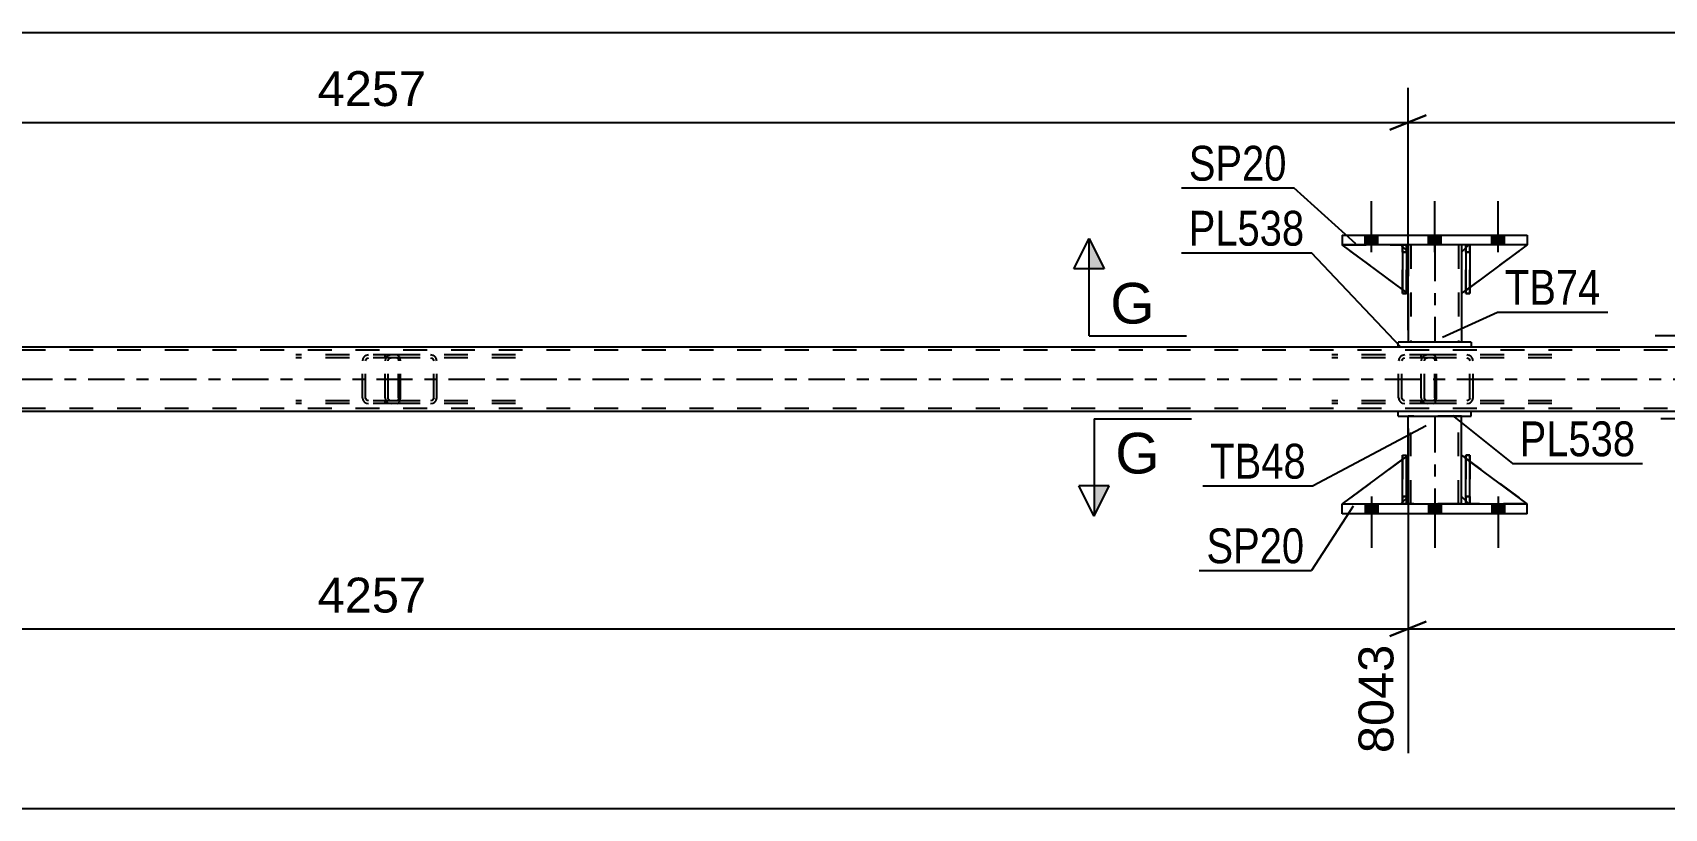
# Model space of a CAD drawing. Header units: millimetres. Extents: x 0 to 841, y 0 to 594.
# Drawn here: x 218.7 to 352.7, y 203.6 to 267.3 of the extents above; entities that cross this region are included whole.
import ezdxf

# ---------------------------------------------------------------- set-up
doc = ezdxf.new("R2010")
doc.units = ezdxf.units.MM
doc.linetypes.add('DXK_LINE_DOT2', pattern=[3.9198, 1.9599, -1.9599])
doc.linetypes.add('DXK_LINE_DOT3', pattern=[5.9187, 2.979, -0.9799, 0.9799, -0.9799])
doc.styles.add('Arial', font='ARIAL.TTF', dxfattribs={"height": 0.2})
doc.styles.add('Arial Narrow', font='ARIALN.TTF', dxfattribs={"height": 0.2})

# ---------------------------------------------------------------- blocks, each defined once
blk = doc.blocks.new('Part-317913800-4550 - 4418')
at = {"color": 2, "linetype": 'Continuous'}
for p, q in [((330.88, 241.47), (166.61, 241.47)), ((586.28, 241.47), (336.88, 241.47)), ((725.39, 236.19), (69.36, 236.19))]:
    blk.add_line(p, q, dxfattribs=at)
at = {"color": 7, "linetype": 'DXK_LINE_DOT2'}
for p, q in [((336.88, 241.47), (330.88, 241.47)), ((725.39, 241.23), (69.36, 241.23)), ((725.39, 236.43), (69.36, 236.43))]:
    blk.add_line(p, q, dxfattribs=at)
at = {"color": 7, "linetype": 'DXK_LINE_DOT3'}
blk.add_line((69.36, 238.83), (725.1, 238.83), dxfattribs=at)
blk = doc.blocks.new('Part-317913800-4440 - 4418')
at = {"color": 7, "linetype": 'DXK_LINE_DOT2'}
for p, q in [((248.62, 240.83), (240.29, 240.83)), ((248.62, 240.59), (240.29, 240.59)), ((245.82, 240.54), (245.78, 240.35)), ((245.78, 237.31), (245.78, 240.35)), ((246.03, 240.35), (246.05, 240.44)), ((246.03, 237.31), (246.03, 240.35)), ((246.05, 240.44), (246.11, 240.52)), ((246.28, 240.83), (246.09, 240.8)), ((246.11, 240.52), (246.19, 240.57)), ((246.19, 240.57), (246.28, 240.59)), ((247.63, 240.59), (247.63, 240.83)), ((248.72, 240.8), (248.62, 240.83)), ((248.62, 240.59), (248.67, 240.57)), ((248.67, 240.57), (248.71, 240.52)), ((248.71, 240.52), (248.74, 240.44)), ((248.81, 240.69), (248.72, 240.8)), ((248.74, 240.44), (248.75, 240.35)), ((248.75, 237.31), (248.75, 240.35)), ((248.87, 240.54), (248.81, 240.69)), ((248.89, 240.35), (248.87, 240.54)), ((248.89, 237.31), (248.89, 240.35)), ((245.78, 237.31), (245.82, 237.13)), ((246.05, 237.22), (246.03, 237.31)), ((248.75, 237.31), (248.74, 237.22)), ((248.87, 237.13), (248.89, 237.31)), ((248.62, 237.07), (240.29, 237.07)), ((248.62, 236.83), (240.29, 236.83)), ((246.11, 237.14), (246.05, 237.22)), ((246.09, 236.87), (246.28, 236.83)), ((246.19, 237.09), (246.11, 237.14)), ((246.28, 237.07), (246.19, 237.09)), ((247.63, 236.83), (247.63, 237.07)), ((248.67, 237.09), (248.62, 237.07)), ((248.62, 236.83), (248.72, 236.87)), ((248.71, 237.14), (248.67, 237.09)), ((248.74, 237.22), (248.71, 237.14)), ((248.72, 236.87), (248.81, 236.97)), ((248.81, 236.97), (248.87, 237.13))]:
    blk.add_line(p, q, dxfattribs=at)
for centre, start, end in [((246.27, 240.34), 111.1941, 156.1506), ((246.27, 237.33), 203.8494, 248.8059)]:
    blk.add_arc(centre, 0.492, start, end, dxfattribs=at)
blk = doc.blocks.new('Part-317913800-4573 - 4418')
at = {"color": 2, "linetype": 'Continuous'}
for p, q in [((331.23, 246.2), (326.28, 249.87)), ((331.23, 249.72), (331.08, 249.87)), ((331.68, 249.27), (331.55, 249.4)), ((331.68, 249.27), (331.68, 249.27)), ((331.68, 245.87), (331.68, 249.27)), ((331.55, 245.97), (331.68, 245.87)), ((331.68, 245.87), (331.68, 245.87))]:
    blk.add_line(p, q, dxfattribs=at)
at = {"color": 7, "linetype": 'DXK_LINE_DOT2'}
for p, q in [((331.08, 249.87), (326.28, 249.87)), ((326.28, 249.87), (326.28, 249.87)), ((331.08, 249.87), (331.68, 249.27)), ((331.55, 249.4), (331.23, 249.72)), ((331.68, 249.27), (331.68, 245.87)), ((331.55, 245.97), (331.23, 246.2))]:
    blk.add_line(p, q, dxfattribs=at)
blk = doc.blocks.new('Part-317913800-4574 - 4418')
at = {"color": 7, "linetype": 'DXK_LINE_DOT2'}
for p, q in [((331.68, 245.87), (326.28, 249.87)), ((326.28, 249.87), (331.08, 249.87)), ((331.08, 249.87), (331.68, 249.27)), ((331.68, 249.27), (331.08, 249.87)), ((331.68, 249.27), (331.68, 245.87)), ((331.68, 249.27), (331.68, 249.27)), ((331.68, 249.27), (331.68, 245.87))]:
    blk.add_line(p, q, dxfattribs=at)
blk = doc.blocks.new('Part-317913800-4446 - 4418')
at = {"color": 7, "linetype": 'DXK_LINE_DOT2'}
for p, q in [((333.75, 240.83), (325.43, 240.83)), ((333.75, 240.59), (325.43, 240.59)), ((330.95, 240.54), (330.91, 240.35)), ((330.91, 237.31), (330.91, 240.35)), ((331.17, 240.35), (331.19, 240.44)), ((331.17, 237.31), (331.17, 240.35)), ((331.19, 240.44), (331.24, 240.52)), ((331.42, 240.83), (331.23, 240.8)), ((331.24, 240.52), (331.32, 240.57)), ((331.32, 240.57), (331.42, 240.59)), ((332.76, 240.59), (332.76, 240.83)), ((333.86, 240.8), (333.75, 240.83)), ((333.75, 240.59), (333.8, 240.57)), ((333.8, 240.57), (333.85, 240.52)), ((333.85, 240.52), (333.88, 240.44)), ((333.94, 240.69), (333.86, 240.8)), ((333.88, 240.44), (333.89, 240.35)), ((333.89, 237.31), (333.89, 240.35)), ((334, 240.54), (333.94, 240.69)), ((334.02, 240.35), (334, 240.54)), ((334.02, 237.31), (334.02, 240.35)), ((330.91, 237.31), (330.95, 237.13)), ((331.19, 237.22), (331.17, 237.31)), ((333.89, 237.31), (333.88, 237.22)), ((334, 237.13), (334.02, 237.31)), ((333.75, 237.07), (325.43, 237.07)), ((333.75, 236.83), (325.43, 236.83)), ((331.24, 237.14), (331.19, 237.22)), ((331.23, 236.87), (331.42, 236.83)), ((331.32, 237.09), (331.24, 237.14)), ((331.42, 237.07), (331.32, 237.09)), ((332.76, 236.83), (332.76, 237.07)), ((333.8, 237.09), (333.75, 237.07)), ((333.75, 236.83), (333.86, 236.87)), ((333.85, 237.14), (333.8, 237.09)), ((333.88, 237.22), (333.85, 237.14)), ((333.86, 236.87), (333.94, 236.97)), ((333.94, 236.97), (334, 237.13))]:
    blk.add_line(p, q, dxfattribs=at)
for centre, start, end in [((331.4, 240.34), 111.1941, 156.1506), ((331.4, 237.33), 203.8494, 248.8059)]:
    blk.add_arc(centre, 0.492, start, end, dxfattribs=at)
blk = doc.blocks.new('Part-317913800-4579 - 4418')
at = {"color": 2, "linetype": 'Continuous'}
for p, q in [((336.88, 241.87), (330.88, 241.87)), ((330.88, 241.47), (330.88, 241.87)), ((336.88, 241.47), (330.88, 241.47)), ((336.88, 241.87), (336.88, 241.47))]:
    blk.add_line(p, q, dxfattribs=at)
blk = doc.blocks.new('Part-317913800-4516 - 4418')
at = {"color": 2, "linetype": 'Continuous'}
for p, q in [((336.88, 236.19), (330.88, 236.19)), ((330.88, 235.79), (330.88, 236.19)), ((336.88, 235.79), (336.88, 236.19)), ((330.88, 235.79), (336.88, 235.79))]:
    blk.add_line(p, q, dxfattribs=at)
blk = doc.blocks.new('Part-317913800-4454 - 4418')
at = {"color": 7, "linetype": 'DXK_LINE_DOT2'}
for p, q in [((332.8, 240.54), (332.76, 240.35)), ((332.76, 237.31), (332.76, 240.35)), ((333.02, 240.35), (333.03, 240.44)), ((333.02, 237.31), (333.02, 240.35)), ((333.03, 240.44), (333.09, 240.52)), ((333.27, 240.83), (333.08, 240.8)), ((333.09, 240.52), (333.17, 240.57)), ((333.17, 240.57), (333.27, 240.59)), ((343.5, 240.83), (333.27, 240.83)), ((343.5, 240.59), (333.27, 240.59)), ((336.7, 240.8), (336.51, 240.83)), ((336.51, 240.59), (336.6, 240.57)), ((336.6, 240.57), (336.69, 240.52)), ((336.69, 240.52), (336.74, 240.44)), ((336.74, 240.44), (336.76, 240.35)), ((336.76, 237.31), (336.76, 240.35)), ((337.02, 240.35), (336.98, 240.54)), ((337.02, 237.31), (337.02, 240.35)), ((332.76, 237.31), (332.8, 237.13)), ((333.03, 237.22), (333.02, 237.31)), ((336.76, 237.31), (336.74, 237.22)), ((336.98, 237.13), (337.02, 237.31)), ((333.09, 237.14), (333.03, 237.22)), ((333.08, 236.87), (333.27, 236.83)), ((333.17, 237.09), (333.09, 237.14)), ((333.27, 237.07), (333.17, 237.09)), ((343.5, 237.07), (333.27, 237.07)), ((343.5, 236.83), (333.27, 236.83)), ((336.6, 237.09), (336.51, 237.07)), ((336.51, 236.83), (336.7, 236.87)), ((336.69, 237.14), (336.6, 237.09)), ((336.74, 237.22), (336.69, 237.14))]:
    blk.add_line(p, q, dxfattribs=at)
for centre, start, end in [((333.25, 240.33), 110.7583, 155.6801), ((336.53, 240.33), 24.3199, 69.2417), ((333.25, 237.33), 204.3199, 249.2417), ((336.53, 237.33), 290.7583, 335.6801)]:
    blk.add_arc(centre, 0.496, start, end, dxfattribs=at)
blk = doc.blocks.new('Bolt-317913800-4530 - 4418')
at = {"linetype": 'Continuous'}
for points in [[(328.16, 227.79), (329.2, 227.79), (329.2, 228.59), (328.16, 228.59)], [(328.16, 227.79), (329.2, 227.79), (329.2, 228.59), (328.16, 228.59)], [(328.16, 227.79), (329.2, 227.79), (329.2, 228.59), (328.16, 228.59)], [(333.36, 227.79), (334.4, 227.79), (334.4, 228.59), (333.36, 228.59)], [(333.36, 227.79), (334.4, 227.79), (334.4, 228.59), (333.36, 228.59)], [(338.56, 227.79), (339.6, 227.79), (339.6, 228.59), (338.56, 228.59)], [(338.56, 227.79), (339.6, 227.79), (339.6, 228.59), (338.56, 228.59)], [(338.56, 227.79), (339.6, 227.79), (339.6, 228.59), (338.56, 228.59)]]:
    blk.add_hatch(color=1, dxfattribs=at).paths.add_polyline_path(points)
at = {"color": 1, "linetype": 'Continuous'}
for p, q in [((328.16, 228.59), (328.16, 227.79)), ((328.16, 228.59), (328.16, 227.79)), ((328.16, 228.59), (328.16, 227.79)), ((328.68, 229.19), (328.68, 224.99)), ((328.68, 229.19), (328.68, 224.99)), ((328.68, 229.19), (328.68, 224.99)), ((329.2, 228.59), (329.2, 227.79)), ((329.2, 228.59), (329.2, 227.79)), ((329.2, 228.59), (329.2, 227.79)), ((333.36, 228.59), (333.36, 227.79)), ((333.36, 228.59), (333.36, 227.79)), ((333.88, 229.19), (333.88, 224.99)), ((333.88, 229.19), (333.88, 224.99)), ((334.4, 228.59), (334.4, 227.79)), ((334.4, 228.59), (334.4, 227.79)), ((338.56, 228.59), (338.56, 227.79)), ((338.56, 228.59), (338.56, 227.79)), ((338.56, 228.59), (338.56, 227.79)), ((339.08, 229.19), (339.08, 224.99)), ((339.08, 229.19), (339.08, 224.99)), ((339.08, 229.19), (339.08, 224.99)), ((339.6, 228.59), (339.6, 227.79)), ((339.6, 228.59), (339.6, 227.79)), ((339.6, 228.59), (339.6, 227.79))]:
    blk.add_line(p, q, dxfattribs=at)
blk = doc.blocks.new('Bolt-317913800-4531 - 4418')
at = {"linetype": 'Continuous'}
for points in [[(329.2, 250.67), (328.16, 250.67), (328.16, 249.87), (329.2, 249.87)], [(329.2, 250.67), (328.16, 250.67), (328.16, 249.87), (329.2, 249.87)], [(329.2, 250.67), (328.16, 250.67), (328.16, 249.87), (329.2, 249.87)], [(334.4, 250.67), (333.36, 250.67), (333.36, 249.87), (334.4, 249.87)], [(334.4, 250.67), (333.36, 250.67), (333.36, 249.87), (334.4, 249.87)], [(339.6, 250.67), (338.56, 250.67), (338.56, 249.87), (339.6, 249.87)], [(339.6, 250.67), (338.56, 250.67), (338.56, 249.87), (339.6, 249.87)], [(339.6, 250.67), (338.56, 250.67), (338.56, 249.87), (339.6, 249.87)]]:
    blk.add_hatch(color=1, dxfattribs=at).paths.add_polyline_path(points)
at = {"color": 1, "linetype": 'Continuous'}
for p, q in [((328.68, 249.27), (328.68, 253.47)), ((328.68, 249.27), (328.68, 253.47)), ((328.68, 249.27), (328.68, 253.47)), ((333.88, 249.27), (333.88, 253.47)), ((333.88, 249.27), (333.88, 253.47)), ((339.08, 249.27), (339.08, 253.47)), ((339.08, 249.27), (339.08, 253.47)), ((339.08, 249.27), (339.08, 253.47)), ((328.16, 249.87), (328.16, 250.67)), ((328.16, 249.87), (328.16, 250.67)), ((328.16, 249.87), (328.16, 250.67)), ((329.2, 249.87), (329.2, 250.67)), ((329.2, 249.87), (329.2, 250.67)), ((329.2, 249.87), (329.2, 250.67)), ((333.36, 249.87), (333.36, 250.67)), ((333.36, 249.87), (333.36, 250.67)), ((334.4, 249.87), (334.4, 250.67)), ((334.4, 249.87), (334.4, 250.67)), ((338.56, 249.87), (338.56, 250.67)), ((338.56, 249.87), (338.56, 250.67)), ((338.56, 249.87), (338.56, 250.67)), ((339.6, 249.87), (339.6, 250.67)), ((339.6, 249.87), (339.6, 250.67)), ((339.6, 249.87), (339.6, 250.67))]:
    blk.add_line(p, q, dxfattribs=at)
blk = doc.blocks.new('Part-317913800-4467 - 4418')
at = {"color": 2, "linetype": 'Continuous'}
for p, q in [((331.23, 228.59), (331.23, 232.59)), ((331.23, 232.59), (331.55, 232.59)), ((331.55, 228.59), (331.55, 232.59)), ((331.23, 228.59), (331.23, 228.59)), ((331.55, 228.59), (331.23, 228.59))]:
    blk.add_line(p, q, dxfattribs=at)
at = {"color": 7, "linetype": 'DXK_LINE_DOT2'}
for p, q in [((331.23, 232.59), (331.23, 229.19)), ((331.55, 229.19), (331.55, 232.59)), ((331.23, 229.19), (331.23, 228.59)), ((331.23, 229.19), (331.55, 229.19)), ((331.23, 228.59), (331.23, 228.59)), ((331.23, 228.59), (331.23, 228.59)), ((331.55, 228.59), (331.55, 229.19)), ((331.55, 228.59), (331.55, 228.59))]:
    blk.add_line(p, q, dxfattribs=at)
blk = doc.blocks.new('Part-317913800-4468 - 4418')
at = {"color": 7, "linetype": 'DXK_LINE_DOT2'}
for p, q in [((336.75, 232.59), (336.43, 232.59)), ((336.43, 229.19), (336.43, 232.59)), ((336.43, 228.59), (336.43, 232.59)), ((336.75, 232.59), (336.75, 229.19)), ((336.75, 228.59), (336.75, 232.59)), ((336.75, 229.19), (336.43, 229.19)), ((336.43, 228.59), (336.43, 229.19)), ((336.75, 228.59), (336.43, 228.59)), ((336.75, 229.19), (336.75, 228.59)), ((336.75, 228.59), (336.75, 228.59))]:
    blk.add_line(p, q, dxfattribs=at)
blk = doc.blocks.new('Part-317913800-4611 - 4418')
at = {"color": 2, "linetype": 'Continuous'}
for p, q in [((331.68, 249.87), (331.68, 249.27)), ((336.08, 249.87), (336.08, 249.27)), ((331.68, 245.87), (331.68, 241.87)), ((336.08, 245.87), (336.08, 241.87))]:
    blk.add_line(p, q, dxfattribs=at)
at = {"color": 7, "linetype": 'DXK_LINE_DOT2'}
for p, q in [((336.08, 249.87), (331.68, 249.87)), ((331.92, 249.87), (331.92, 241.87)), ((335.84, 249.87), (335.84, 241.87)), ((331.68, 249.27), (331.68, 245.87)), ((336.08, 249.27), (336.08, 245.87)), ((336.08, 241.87), (331.68, 241.87))]:
    blk.add_line(p, q, dxfattribs=at)
at = {"color": 7, "linetype": 'DXK_LINE_DOT3'}
blk.add_line((333.88, 249.87), (333.88, 241.87), dxfattribs=at)
blk = doc.blocks.new('Part-317913800-4521 - 4418')
at = {"color": 2, "linetype": 'Continuous'}
for p, q in [((331.68, 232.59), (331.68, 235.79)), ((336.08, 232.59), (336.08, 235.79)), ((331.68, 228.59), (331.68, 229.19)), ((336.08, 228.59), (336.08, 229.19))]:
    blk.add_line(p, q, dxfattribs=at)
at = {"color": 7, "linetype": 'DXK_LINE_DOT2'}
for p, q in [((336.08, 235.79), (331.68, 235.79)), ((331.92, 228.59), (331.92, 235.79)), ((335.84, 228.59), (335.84, 235.79)), ((331.68, 229.19), (331.68, 232.59)), ((336.08, 229.19), (336.08, 232.59)), ((336.08, 228.59), (331.68, 228.59))]:
    blk.add_line(p, q, dxfattribs=at)
at = {"color": 7, "linetype": 'DXK_LINE_DOT3'}
blk.add_line((333.88, 235.79), (333.88, 228.59), dxfattribs=at)
blk = doc.blocks.new('Part-317913800-4526 - 4418')
at = {"color": 2, "linetype": 'Continuous'}
for p, q in [((336.43, 228.59), (336.43, 232.59)), ((336.43, 232.59), (336.75, 232.59)), ((336.75, 228.59), (336.75, 232.59)), ((336.43, 228.59), (336.43, 228.59)), ((336.75, 228.59), (336.43, 228.59))]:
    blk.add_line(p, q, dxfattribs=at)
at = {"color": 7, "linetype": 'DXK_LINE_DOT2'}
for p, q in [((336.43, 232.59), (336.43, 229.19)), ((336.75, 229.19), (336.75, 232.59)), ((336.43, 229.19), (336.43, 228.59)), ((336.43, 229.19), (336.75, 229.19)), ((336.43, 228.59), (336.43, 228.59)), ((336.43, 228.59), (336.43, 228.59)), ((336.75, 228.59), (336.75, 229.19)), ((336.75, 228.59), (336.75, 228.59))]:
    blk.add_line(p, q, dxfattribs=at)
blk = doc.blocks.new('Part-317913800-4679 - 4418')
at = {"color": 7, "linetype": 'DXK_LINE_DOT2'}
for p, q in [((331.23, 232.59), (331.55, 232.59)), ((331.23, 229.19), (331.23, 232.59)), ((331.23, 232.59), (331.23, 228.59)), ((331.55, 232.59), (331.55, 229.19)), ((331.55, 228.59), (331.55, 232.5)), ((331.55, 229.19), (331.23, 229.19)), ((331.23, 228.59), (331.23, 229.19)), ((331.55, 228.59), (331.23, 228.59)), ((331.55, 229.19), (331.55, 228.59)), ((331.55, 228.59), (331.55, 228.59))]:
    blk.add_line(p, q, dxfattribs=at)
blk = doc.blocks.new('Part-317913800-4594 - 4418')
at = {"color": 7, "linetype": 'DXK_LINE_DOT2'}
for p, q in [((336.68, 249.87), (336.08, 249.27)), ((336.08, 245.87), (341.48, 249.87)), ((341.48, 249.87), (336.68, 249.87)), ((336.08, 249.27), (336.08, 245.87))]:
    blk.add_line(p, q, dxfattribs=at)
blk = doc.blocks.new('Part-317913800-4599 - 4418')
at = {"color": 2, "linetype": 'Continuous'}
for p, q in [((326.28, 227.79), (326.28, 228.59)), ((326.28, 228.59), (341.48, 228.59)), ((341.48, 227.79), (341.48, 228.59)), ((341.48, 227.79), (326.28, 227.79))]:
    blk.add_line(p, q, dxfattribs=at)
blk = doc.blocks.new('Part-317913800-4681 - 4418')
at = {"color": 7, "linetype": 'DXK_LINE_DOT2'}
for p, q in [((336.43, 249.27), (336.43, 249.87)), ((336.43, 249.87), (336.43, 249.87)), ((336.43, 249.87), (336.43, 245.87)), ((336.43, 249.87), (336.75, 249.87)), ((336.75, 249.87), (336.75, 249.27)), ((336.75, 245.87), (336.75, 249.87)), ((336.43, 245.87), (336.43, 249.27)), ((336.43, 249.27), (336.75, 249.27)), ((336.75, 249.27), (336.75, 245.87)), ((336.43, 245.87), (336.75, 245.87))]:
    blk.add_line(p, q, dxfattribs=at)
blk = doc.blocks.new('Part-317913800-4604 - 4418')
at = {"color": 2, "linetype": 'Continuous'}
for p, q in [((326.28, 250.67), (326.28, 249.87)), ((326.28, 250.67), (341.48, 250.67)), ((341.48, 249.87), (326.28, 249.87)), ((341.48, 250.67), (341.48, 249.87))]:
    blk.add_line(p, q, dxfattribs=at)
blk = doc.blocks.new('Part-317913800-4605 - 4418')
at = {"color": 2, "linetype": 'Continuous'}
for p, q in [((336.08, 229.19), (336.08, 232.59)), ((336.08, 232.59), (336.43, 232.33)), ((341.48, 228.59), (336.75, 232.09)), ((336.43, 228.84), (336.08, 229.19))]:
    blk.add_line(p, q, dxfattribs=at)
at = {"color": 7, "linetype": 'DXK_LINE_DOT2'}
for p, q in [((336.75, 232.09), (336.43, 232.33)), ((336.43, 228.84), (336.68, 228.59)), ((336.68, 228.59), (341.48, 228.59))]:
    blk.add_line(p, q, dxfattribs=at)
blk = doc.blocks.new('Part-317913800-4606 - 4418')
at = {"color": 7, "linetype": 'DXK_LINE_DOT2'}
for p, q in [((336.08, 229.19), (336.08, 232.59)), ((336.08, 232.59), (341.48, 228.59)), ((336.68, 228.59), (336.08, 229.19)), ((341.48, 228.59), (336.68, 228.59))]:
    blk.add_line(p, q, dxfattribs=at)
blk = doc.blocks.new('Part-317913800-4627 - 4418')
at = {"color": 2, "linetype": 'Continuous'}
for p, q in [((331.23, 232.26), (326.28, 228.59)), ((331.68, 232.59), (331.55, 232.5)), ((331.68, 229.19), (331.68, 232.59)), ((331.23, 228.75), (331.08, 228.59)), ((331.68, 229.19), (331.55, 229.07)), ((331.68, 229.19), (331.68, 229.19))]:
    blk.add_line(p, q, dxfattribs=at)
at = {"color": 7, "linetype": 'DXK_LINE_DOT2'}
for p, q in [((331.55, 232.5), (331.23, 232.26)), ((331.68, 229.19), (331.68, 232.59)), ((326.28, 228.59), (326.28, 228.59)), ((326.28, 228.59), (331.08, 228.59)), ((331.68, 229.19), (331.08, 228.59)), ((331.55, 229.07), (331.23, 228.75))]:
    blk.add_line(p, q, dxfattribs=at)
blk = doc.blocks.new('Part-317913800-4628 - 4418')
at = {"color": 7, "linetype": 'DXK_LINE_DOT2'}
for p, q in [((331.68, 232.59), (326.28, 228.59)), ((331.68, 229.19), (331.68, 232.59)), ((331.68, 232.59), (331.68, 229.19)), ((326.28, 228.59), (331.08, 228.59)), ((331.08, 228.59), (331.68, 229.19)), ((331.68, 229.19), (331.08, 228.59)), ((331.68, 229.19), (331.68, 229.19))]:
    blk.add_line(p, q, dxfattribs=at)
blk = doc.blocks.new('Part-317913800-4632 - 4418')
at = {"color": 2, "linetype": 'Continuous'}
for p, q in [((336.43, 249.63), (336.08, 249.27)), ((341.48, 249.87), (336.75, 246.37)), ((336.08, 249.27), (336.08, 245.87)), ((336.08, 245.87), (336.43, 246.13))]:
    blk.add_line(p, q, dxfattribs=at)
at = {"color": 7, "linetype": 'DXK_LINE_DOT2'}
for p, q in [((336.68, 249.87), (336.43, 249.63)), ((341.48, 249.87), (336.68, 249.87)), ((341.48, 249.87), (341.48, 249.87)), ((341.48, 249.87), (341.48, 249.87)), ((336.75, 246.37), (336.43, 246.13))]:
    blk.add_line(p, q, dxfattribs=at)
blk = doc.blocks.new('Part-317913800-4653 - 4418')
at = {"color": 2, "linetype": 'Continuous'}
for p, q in [((336.75, 249.87), (336.43, 249.87)), ((336.43, 249.87), (336.43, 245.87)), ((336.75, 249.87), (336.75, 249.87)), ((336.75, 249.87), (336.75, 245.87)), ((336.75, 245.87), (336.43, 245.87))]:
    blk.add_line(p, q, dxfattribs=at)
at = {"color": 7, "linetype": 'DXK_LINE_DOT2'}
for p, q in [((336.43, 249.87), (336.43, 249.27)), ((336.43, 249.87), (336.43, 249.87)), ((336.75, 249.27), (336.75, 249.87)), ((336.75, 249.87), (336.75, 249.87)), ((336.75, 249.27), (336.43, 249.27)), ((336.43, 249.27), (336.43, 245.87)), ((336.75, 245.87), (336.75, 249.27))]:
    blk.add_line(p, q, dxfattribs=at)
blk = doc.blocks.new('Part-317913800-4680 - 4418')
at = {"color": 2, "linetype": 'Continuous'}
for p, q in [((331.55, 249.87), (331.23, 249.87)), ((331.23, 249.87), (331.23, 245.87)), ((331.55, 249.87), (331.55, 249.87)), ((331.55, 249.87), (331.55, 245.87)), ((331.55, 245.87), (331.23, 245.87))]:
    blk.add_line(p, q, dxfattribs=at)
at = {"color": 7, "linetype": 'DXK_LINE_DOT2'}
for p, q in [((331.23, 249.87), (331.23, 249.27)), ((331.23, 249.87), (331.23, 249.87)), ((331.55, 249.27), (331.55, 249.87)), ((331.55, 249.87), (331.55, 249.87)), ((331.55, 249.27), (331.23, 249.27)), ((331.23, 249.27), (331.23, 245.87)), ((331.55, 245.87), (331.55, 249.27))]:
    blk.add_line(p, q, dxfattribs=at)
blk = doc.blocks.new('Part-317913800-4682 - 4418')
at = {"color": 7, "linetype": 'DXK_LINE_DOT2'}
for p, q in [((331.23, 249.27), (331.23, 249.87)), ((331.23, 249.87), (331.23, 249.87)), ((331.23, 249.87), (331.23, 245.87)), ((331.23, 249.87), (331.55, 249.87)), ((331.55, 249.87), (331.55, 249.27)), ((331.55, 245.87), (331.55, 249.87)), ((331.23, 245.87), (331.23, 249.27)), ((331.23, 249.27), (331.55, 249.27)), ((331.55, 249.27), (331.55, 245.87)), ((331.23, 245.87), (331.55, 245.87))]:
    blk.add_line(p, q, dxfattribs=at)
blk = doc.blocks.new('Part-317913800-4708 - 4418')
at = {"color": 7, "linetype": 'DXK_LINE_DOT2'}
for p, q in [((247.66, 240.54), (247.63, 240.35)), ((247.63, 237.31), (247.63, 240.35)), ((247.88, 240.35), (247.9, 240.44)), ((247.88, 237.31), (247.88, 240.35)), ((247.9, 240.44), (247.96, 240.52)), ((248.14, 240.83), (247.94, 240.8)), ((247.96, 240.52), (248.04, 240.57)), ((248.04, 240.57), (248.14, 240.59)), ((258.36, 240.83), (248.14, 240.83)), ((258.36, 240.59), (248.14, 240.59)), ((251.57, 240.8), (251.37, 240.83)), ((251.37, 240.59), (251.47, 240.57)), ((251.47, 240.57), (251.55, 240.52)), ((251.55, 240.52), (251.61, 240.44)), ((251.61, 240.44), (251.63, 240.35)), ((251.63, 237.31), (251.63, 240.35)), ((251.88, 240.35), (251.84, 240.54)), ((251.88, 237.31), (251.88, 240.35)), ((247.63, 237.31), (247.66, 237.13)), ((247.9, 237.22), (247.88, 237.31)), ((251.63, 237.31), (251.61, 237.22)), ((251.84, 237.13), (251.88, 237.31)), ((247.96, 237.14), (247.9, 237.22)), ((247.94, 236.87), (248.14, 236.83)), ((248.04, 237.09), (247.96, 237.14)), ((248.14, 237.07), (248.04, 237.09)), ((258.36, 237.07), (248.14, 237.07)), ((258.36, 236.83), (248.14, 236.83)), ((251.47, 237.09), (251.37, 237.07)), ((251.37, 236.83), (251.57, 236.87)), ((251.55, 237.14), (251.47, 237.09)), ((251.61, 237.22), (251.55, 237.14))]:
    blk.add_line(p, q, dxfattribs=at)
for centre, start, end in [((248.12, 240.33), 110.7583, 155.6801), ((251.39, 240.33), 24.3199, 69.2417), ((248.12, 237.33), 204.3199, 249.2417), ((251.39, 237.33), 290.7583, 335.6801)]:
    blk.add_arc(centre, 0.496, start, end, dxfattribs=at)
blk = doc.blocks.new('StraightDimension-317913800-4717 - 4418')
at = {"color": 7, "linetype": 'Continuous'}
blk.add_line((60.1, 203.58), (726.59, 203.58), dxfattribs=at)
blk = doc.blocks.new('StraightDimension-317913800-4744 - 4418')
at = {"color": 7, "linetype": 'Continuous'}
for p, q in [((331.68, 234.79), (331.68, 208.12)), ((333.18, 218.92), (330.18, 217.72)), ((331.68, 218.32), (587.08, 218.32))]:
    blk.add_line(p, q, dxfattribs=at)
blk = doc.blocks.new('StraightDimension-317913800-4757 - 4418')
at = {"color": 7, "linetype": 'Continuous'}
for p, q in [((331.68, 234.79), (331.68, 208.12)), ((330.18, 217.72), (333.18, 218.92)), ((161.41, 218.32), (331.68, 218.32))]:
    blk.add_line(p, q, dxfattribs=at)
at = {"color": 0}
blk.add_wipeout([(251.59, 219.07), (251.59, 223.27), (241.5, 223.27), (241.5, 219.07)], dxfattribs=at)
at = {"color": 3, "style": 'Arial'}
blk.add_text('4257', height=2.865, dxfattribs=at).set_placement((242.1, 219.67))
at = {"color": 0, "linetype": 'Continuous'}
blk.add_wipeout([(331.08, 217.62), (326.88, 217.62), (326.88, 207.52), (331.08, 207.52)], dxfattribs=at)
at = {"color": 3, "linetype": 'Continuous', "style": 'Arial'}
blk.add_text('8043', height=2.865, rotation=90.0002, dxfattribs=at).set_placement((330.48, 208.12))
blk = doc.blocks.new('StraightDimension-317913800-4803 - 4418')
at = {"color": 7, "linetype": 'Continuous'}
for p, q in [((331.68, 242.87), (331.68, 262.78)), ((333.18, 260.53), (330.18, 259.33)), ((331.68, 259.93), (587.08, 259.93))]:
    blk.add_line(p, q, dxfattribs=at)
blk = doc.blocks.new('StraightDimension-317913800-4816 - 4418')
at = {"color": 7, "linetype": 'Continuous'}
for p, q in [((331.68, 242.87), (331.68, 262.78)), ((330.18, 259.33), (333.18, 260.53)), ((161.41, 259.93), (331.68, 259.93))]:
    blk.add_line(p, q, dxfattribs=at)
at = {"color": 0}
blk.add_wipeout([(251.59, 260.68), (251.59, 264.88), (241.5, 264.88), (241.5, 260.68)], dxfattribs=at)
at = {"color": 3, "style": 'Arial'}
blk.add_text('4257', height=2.865, dxfattribs=at).set_placement((242.1, 261.28))
blk = doc.blocks.new('StraightDimension-317913800-4873 - 4418')
at = {"color": 7, "linetype": 'Continuous'}
blk.add_line((60.74, 267.31), (725.95, 267.31), dxfattribs=at)
blk = doc.blocks.new('Mark-317913800-4575 - 4418')
at = {"color": 0}
blk.add_wipeout([(323.16, 249.81), (323.16, 252.81), (313.66, 252.81), (313.66, 249.81)], dxfattribs=at)
blk.add_wipeout([(323.16, 249.81), (323.16, 252.81), (313.66, 252.81), (313.66, 249.81)], dxfattribs=at)
at = {"color": 30, "linetype": 'Continuous'}
for p in [(313.06, 249.21), (331.07, 241.5)]:
    blk.add_line(p, (323.76, 249.21), dxfattribs=at)
at = {"color": 3, "style": 'Arial Narrow'}
blk.add_text('PL538', height=2.863, dxfattribs=at).set_placement((313.66, 249.81))
blk = doc.blocks.new('Mark-317913800-4517 - 4418')
at = {"color": 0}
blk.add_wipeout([(323.28, 230.67), (323.28, 233.67), (315.43, 233.67), (315.43, 230.67)], dxfattribs=at)
blk.add_wipeout([(323.28, 230.67), (323.28, 233.67), (315.43, 233.67), (315.43, 230.67)], dxfattribs=at)
at = {"color": 30, "linetype": 'Continuous'}
for p in [(333.17, 235.01), (314.83, 230.07)]:
    blk.add_line(p, (323.88, 230.07), dxfattribs=at)
at = {"color": 3, "style": 'Arial Narrow'}
blk.add_text('TB48', height=2.863, dxfattribs=at).set_placement((315.43, 230.67))
blk = doc.blocks.new('Mark-317913800-4512 - 4418')
at = {"color": 0}
blk.add_wipeout([(350.35, 232.51), (350.35, 235.51), (340.85, 235.51), (340.85, 232.51)], dxfattribs=at)
blk.add_wipeout([(350.35, 232.51), (350.35, 235.51), (340.85, 235.51), (340.85, 232.51)], dxfattribs=at)
at = {"color": 30, "linetype": 'Continuous'}
for p, q in [((335.33, 235.87), (340.25, 231.91)), ((340.25, 231.91), (350.95, 231.91))]:
    blk.add_line(p, q, dxfattribs=at)
at = {"color": 3, "style": 'Arial Narrow'}
blk.add_text('PL538', height=2.863, dxfattribs=at).set_placement((340.85, 232.51))
blk = doc.blocks.new('Mark-317913800-4595 - 4418')
at = {"color": 0}
blk.add_wipeout([(323.16, 223.72), (323.16, 226.72), (315.12, 226.72), (315.12, 223.72)], dxfattribs=at)
blk.add_wipeout([(323.16, 223.72), (323.16, 226.72), (315.12, 226.72), (315.12, 223.72)], dxfattribs=at)
at = {"color": 30, "linetype": 'Continuous'}
for p in [(327.17, 228.42), (314.52, 223.12)]:
    blk.add_line(p, (323.76, 223.12), dxfattribs=at)
at = {"color": 3, "style": 'Arial Narrow'}
blk.add_text('SP20', height=2.863, dxfattribs=at).set_placement((315.12, 223.72))
blk = doc.blocks.new('Mark-317913800-4600 - 4418')
at = {"color": 0}
blk.add_wipeout([(321.71, 255.15), (321.71, 258.15), (313.67, 258.15), (313.67, 255.15)], dxfattribs=at)
blk.add_wipeout([(321.71, 255.15), (321.71, 258.15), (313.67, 258.15), (313.67, 255.15)], dxfattribs=at)
at = {"color": 30, "linetype": 'Continuous'}
for p in [(313.07, 254.55), (327.39, 249.95)]:
    blk.add_line(p, (322.31, 254.55), dxfattribs=at)
at = {"color": 3, "style": 'Arial Narrow'}
blk.add_text('SP20', height=2.863, dxfattribs=at).set_placement((313.67, 255.15))
blk = doc.blocks.new('Mark-317913800-4607 - 4418')
at = {"color": 0}
blk.add_wipeout([(347.49, 244.95), (347.49, 247.95), (339.64, 247.95), (339.64, 244.95)], dxfattribs=at)
blk.add_wipeout([(347.49, 244.95), (347.49, 247.95), (339.64, 247.95), (339.64, 244.95)], dxfattribs=at)
at = {"color": 30, "linetype": 'Continuous'}
for p, q in [((334.51, 242.29), (339.04, 244.35)), ((339.04, 244.35), (348.09, 244.35))]:
    blk.add_line(p, q, dxfattribs=at)
at = {"color": 3, "style": 'Arial Narrow'}
blk.add_text('TB74', height=2.863, dxfattribs=at).set_placement((339.64, 244.95))
blk = doc.blocks.new('SectionMark-317913800-4952 - 4418')
at = {"linetype": 'Continuous'}
for points in [[(306.72, 247.91), (305.47, 247.91), (305.47, 250.41)], [(359.98, 247.91), (358.73, 247.91), (359.98, 250.41)]]:
    blk.add_hatch(color=6, dxfattribs=at).paths.add_polyline_path(points)
at = {"color": 6, "linetype": 'Continuous'}
for p, q in [((304.22, 247.91), (305.47, 250.41)), ((305.47, 242.41), (305.47, 250.41)), ((305.47, 250.41), (306.72, 247.91)), ((359.98, 250.41), (358.73, 247.91)), ((359.98, 242.41), (359.98, 250.41)), ((359.98, 250.41), (361.23, 247.91)), ((306.72, 247.91), (304.22, 247.91)), ((358.73, 247.91), (361.23, 247.91)), ((305.47, 242.41), (313.47, 242.41)), ((359.98, 242.41), (351.98, 242.41))]:
    blk.add_line(p, q, dxfattribs=at)
at = {"color": 0, "linetype": 'Continuous'}
for points in [[(310.85, 243.41), (310.85, 246.91), (307.22, 246.91), (307.22, 243.41)], [(358.23, 243.41), (358.23, 246.91), (354.6, 246.91), (354.6, 243.41)]]:
    blk.add_wipeout(points, dxfattribs=at)
at = {"color": 3, "linetype": 'Continuous', "style": 'Arial'}
for p in [(307.22, 243.41), (354.6, 243.41)]:
    blk.add_text('G', height=3.34, dxfattribs=at).set_placement(p)
blk = doc.blocks.new('SectionMark-317913800-4960 - 4418')
at = {"linetype": 'Continuous'}
for points in [[(305.88, 230.09), (307.13, 230.09), (305.88, 227.59)], [(359.21, 230.09), (360.46, 230.09), (360.46, 227.59)]]:
    blk.add_hatch(color=6, dxfattribs=at).paths.add_polyline_path(points)
at = {"color": 6, "linetype": 'Continuous'}
for p, q in [((305.88, 235.59), (313.88, 235.59)), ((305.88, 235.59), (305.88, 227.59)), ((360.46, 235.59), (352.46, 235.59)), ((360.46, 235.59), (360.46, 227.59)), ((305.88, 227.59), (304.63, 230.09)), ((307.13, 230.09), (304.63, 230.09)), ((305.88, 227.59), (307.13, 230.09)), ((359.21, 230.09), (361.71, 230.09)), ((360.46, 227.59), (359.21, 230.09)), ((361.71, 230.09), (360.46, 227.59))]:
    blk.add_line(p, q, dxfattribs=at)
at = {"color": 0, "linetype": 'Continuous'}
for points in [[(311.26, 231.09), (311.26, 234.59), (307.63, 234.59), (307.63, 231.09)], [(358.71, 231.09), (358.71, 234.59), (355.08, 234.59), (355.08, 231.09)]]:
    blk.add_wipeout(points, dxfattribs=at)
at = {"color": 3, "linetype": 'Continuous', "style": 'Arial'}
for p in [(307.63, 231.09), (355.08, 231.09)]:
    blk.add_text('G', height=3.34, dxfattribs=at).set_placement(p)

msp = doc.modelspace()

# ---------------------------------------------------------------- block references
for name in ['Bolt-317913800-4531 - 4418', 'Part-317913800-4604 - 4418', 'Part-317913800-4573 - 4418', 'Part-317913800-4574 - 4418', 'Part-317913800-4680 - 4418', 'Part-317913800-4682 - 4418', 'Part-317913800-4611 - 4418', 'Part-317913800-4594 - 4418', 'Part-317913800-4632 - 4418', 'Part-317913800-4681 - 4418', 'Part-317913800-4653 - 4418', 'Part-317913800-4550 - 4418', 'Part-317913800-4579 - 4418', 'Part-317913800-4440 - 4418', 'Part-317913800-4708 - 4418', 'Part-317913800-4446 - 4418', 'Part-317913800-4454 - 4418', 'Part-317913800-4516 - 4418', 'Part-317913800-4521 - 4418', 'Part-317913800-4627 - 4418', 'Part-317913800-4628 - 4418', 'Part-317913800-4467 - 4418', 'Part-317913800-4679 - 4418', 'Part-317913800-4605 - 4418', 'Part-317913800-4606 - 4418', 'Part-317913800-4468 - 4418', 'Part-317913800-4526 - 4418', 'Part-317913800-4599 - 4418', 'Bolt-317913800-4530 - 4418']:
    msp.add_blockref(name, (0, 0))

# ---------------------------------------------------------------- next in the draw order: block references
for name in ['StraightDimension-317913800-4803 - 4418', 'StraightDimension-317913800-4717 - 4418']:
    msp.add_blockref(name, (0, 0))

# ---------------------------------------------------------------- next in the draw order: block references
for name in ['StraightDimension-317913800-4816 - 4418', 'StraightDimension-317913800-4744 - 4418']:
    msp.add_blockref(name, (0, 0))

# ---------------------------------------------------------------- next in the draw order: block references
for name in ['StraightDimension-317913800-4873 - 4418', 'StraightDimension-317913800-4757 - 4418', 'Mark-317913800-4512 - 4418']:
    msp.add_blockref(name, (0, 0))

# ---------------------------------------------------------------- next in the draw order: block references
for name in ['Mark-317913800-4575 - 4418', 'Mark-317913800-4607 - 4418', 'Mark-317913800-4517 - 4418', 'Mark-317913800-4595 - 4418']:
    msp.add_blockref(name, (0, 0))

# ---------------------------------------------------------------- next in the draw order: block references
for name in ['Mark-317913800-4600 - 4418', 'SectionMark-317913800-4960 - 4418']:
    msp.add_blockref(name, (0, 0))

# ---------------------------------------------------------------- next in the draw order: block references
msp.add_blockref('SectionMark-317913800-4952 - 4418', (0, 0))

doc.saveas('drawing.dxf')
